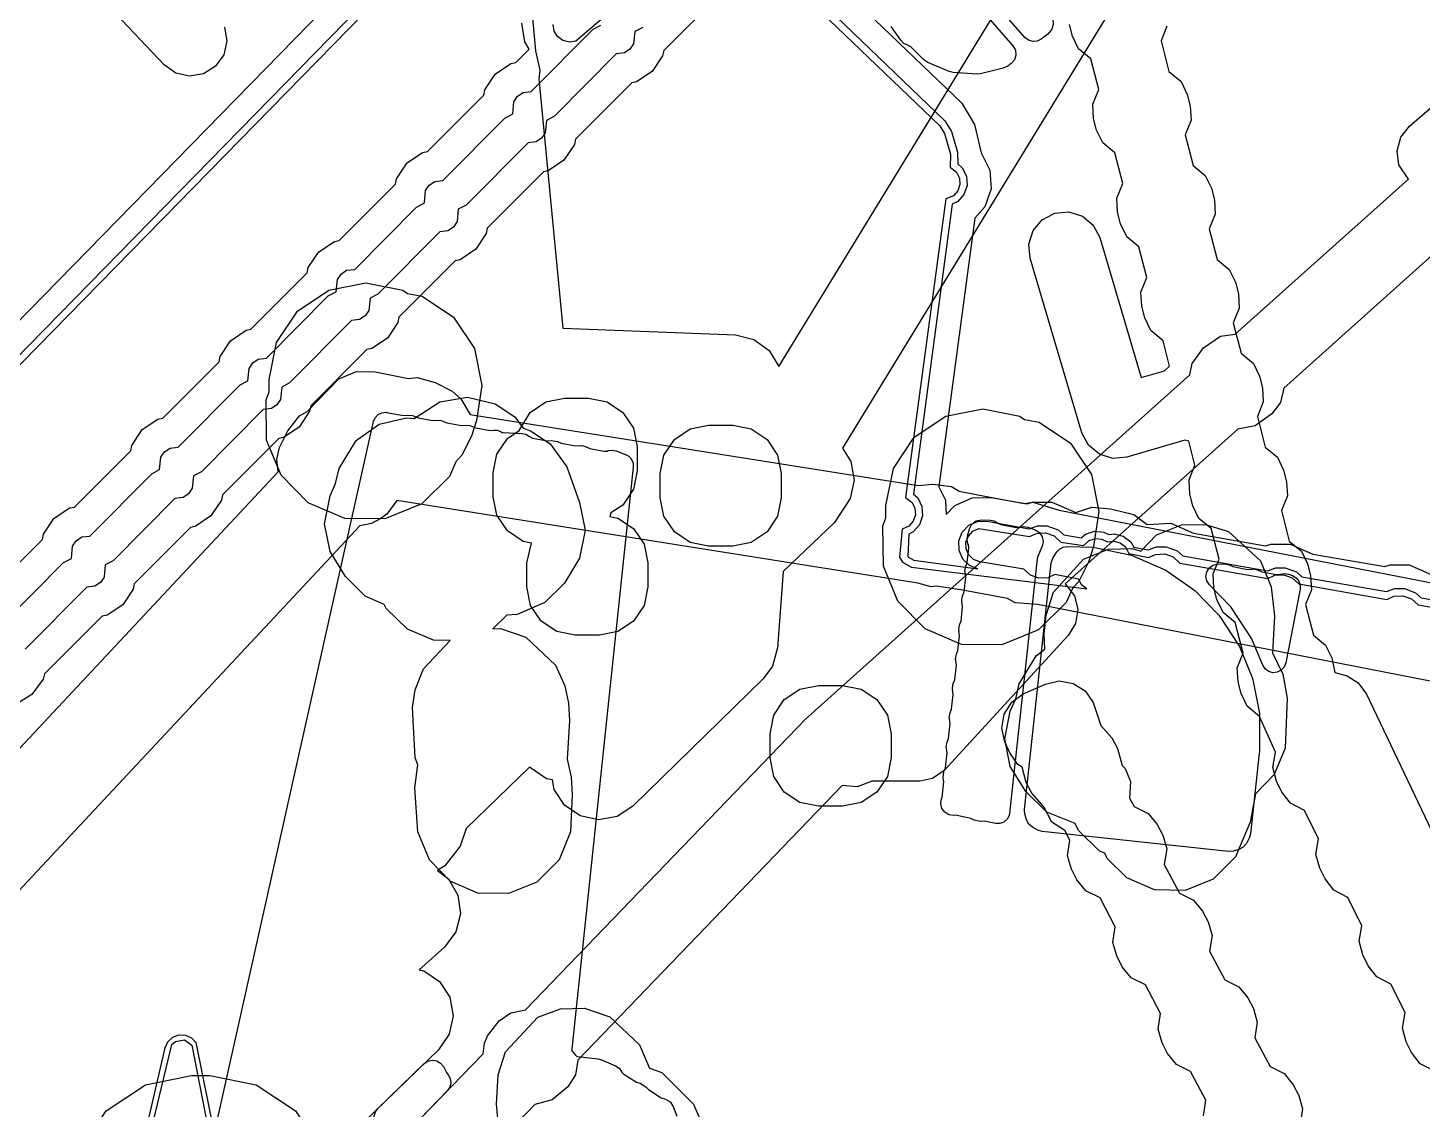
# Model space of a CAD drawing. Header units: metres. Extents: x -2677 to -840, y 169 to 1487.
# Drawn here: x -1781.2 to -1723.5, y 1130.6 to 1175.4 of the extents above; entities that cross this region are included whole.
import ezdxf

# ---------------------------------------------------------------- set-up
doc = ezdxf.new("R2010")
doc.units = ezdxf.units.M
for name, color, linetype in [('AI_GREENING_ALLOWED_ZONE', 4, 'Continuous'), ('AI_GREENING_EXCLUSIONS', 1, 'Continuous'), ('AI_GREENING_LAWN', 82, 'Continuous')]:
    doc.layers.add(name, color=color, linetype=linetype)

msp = doc.modelspace()

# ---------------------------------------------------------------- linework, layer by layer
at = {"layer": 'AI_GREENING_ALLOWED_ZONE'}
msp.add_lwpolyline([(-1766.428, 1129.814), (-1766.595, 1129.88), (-1766.729, 1130.002), (-1766.81, 1130.163), (-1766.829, 1130.342), (-1766.783, 1130.517), (-1766.678, 1130.663), (-1764.763, 1132.519), (-1764.609, 1132.621), (-1764.428, 1132.66), (-1764.245, 1132.631), (-1764.086, 1132.537), (-1763.971, 1132.391), (-1763.841, 1132.141), (-1763.774, 1132.057), (-1763.689, 1131.899), (-1763.665, 1131.721), (-1763.705, 1131.546), (-1763.805, 1131.397), (-1765.324, 1129.828), (-1765.457, 1129.73), (-1765.615, 1129.68), (-1765.781, 1129.685), (-1766.428, 1129.814)], close=True, dxfattribs=at)
at = {"layer": 'AI_GREENING_EXCLUSIONS'}
for points in [[(-1761.349, 1187.428), (-1760.162, 1174.416), (-1759.99, 1173.614), (-1760.027, 1173.253), (-1759.031, 1162.943), (-1751.891, 1162.661), (-1751.133, 1162.479), (-1750.501, 1162.02), (-1750.097, 1161.36), (-1735.662, 1184.974)], [(-1732.251, 1182.885), (-1747.473, 1157.984), (-1747.116, 1157.426), (-1746.978, 1156.658), (-1747.145, 1155.896), (-1747.804, 1154.906), (-1749.918, 1152.872), (-1750.15, 1149.714), (-1750.358, 1148.962), (-1750.748, 1148.429), (-1756.138, 1143.17), (-1756.792, 1142.744), (-1757.559, 1142.601), (-1758.322, 1142.763), (-1758.966, 1143.204), (-1759.391, 1143.858), (-1759.466, 1144.259), (-1759.709, 1144.299), (-1760.418, 1144.777), (-1763.032, 1142.249), (-1763.272, 1141.512), (-1763.912, 1140.703), (-1764.221, 1140.503), (-1763.766, 1140.161), (-1763.369, 1139.49), (-1763.259, 1138.717), (-1763.453, 1137.961), (-1763.921, 1137.337), (-1764.968, 1136.4), (-1764.775, 1136.359), (-1764.133, 1135.915), (-1763.71, 1135.259), (-1763.569, 1134.492), (-1763.734, 1133.729), (-1764.177, 1133.087), (-1769.856, 1127.584)], [(-1787.223, 1157.429), (-1765.853, 1179.279)], [(-1786.705, 1156.53), (-1764.935, 1178.788)], [(-1786.57, 1156.239), (-1764.659, 1178.64)], [(-1773.025, 1175.4), (-1772.927, 1174.823), (-1773.057, 1174.252), (-1773.396, 1173.775), (-1773.892, 1173.464), (-1774.469, 1173.366), (-1775.039, 1173.496), (-1775.517, 1173.834), (-1780.469, 1179.072)], [(-1748.421, 1177.899), (-1742.536, 1172.245), (-1742.001, 1171.362), (-1741.729, 1170.196), (-1741.374, 1169.485), (-1741.325, 1168.706), (-1741.578, 1167.967), (-1741.992, 1167.498), (-1743.487, 1156.384), (-1743.212, 1155.822), (-1743.175, 1155.231), (-1742.819, 1155.604), (-1742.105, 1155.918), (-1741.325, 1155.936), (-1739.824, 1155.672), (-1739.603, 1155.744), (-1738.812, 1155.744), (-1737.821, 1155.32), (-1737.155, 1155.532), (-1736.378, 1155.466), (-1735.417, 1155.233), (-1734.87, 1154.818), (-1733.885, 1154.878), (-1732.947, 1154.464), (-1729.97, 1153.941), (-1729.749, 1154.012), (-1728.957, 1154.012), (-1728.02, 1153.598), (-1725.043, 1153.075), (-1724.822, 1153.146), (-1724.03, 1153.146), (-1723.092, 1152.732)], [(-1749.322, 1176.962), (-1743.436, 1171.308), (-1743.249, 1170.999), (-1742.999, 1170.14), (-1743.014, 1169.598), (-1742.751, 1169.397), (-1742.631, 1169.152), (-1742.614, 1168.879), (-1742.702, 1168.621), (-1742.883, 1168.416), (-1743.197, 1168.291), (-1744.859, 1155.937), (-1744.589, 1155.734), (-1744.469, 1155.489), (-1744.452, 1155.216), (-1744.54, 1154.958), (-1744.721, 1154.753), (-1745.004, 1154.63), (-1745.111, 1153.467), (-1744.99, 1153.265), (-1744.615, 1153.058), (-1737.362, 1152.153), (-1737.563, 1152.306), (-1737.703, 1152.558), (-1738.68, 1152.749), (-1738.972, 1152.617), (-1739.346, 1152.597), (-1739.696, 1152.722), (-1739.972, 1152.976), (-1741.792, 1153.277), (-1742.047, 1153.375), (-1742.244, 1153.564), (-1742.354, 1153.814), (-1742.36, 1154.087), (-1742.262, 1154.342), (-1742.073, 1154.539), (-1741.823, 1154.649), (-1739.735, 1154.317), (-1739.443, 1154.45), (-1739.069, 1154.469), (-1738.719, 1154.344), (-1738.443, 1154.091), (-1737.499, 1153.944), (-1737.27, 1154.157), (-1737.01, 1154.24), (-1736.738, 1154.217), (-1736.507, 1154.097), (-1736.25, 1154.133), (-1735.985, 1154.063), (-1735.768, 1153.898), (-1735.623, 1153.614), (-1734.808, 1153.452), (-1734.516, 1153.584), (-1734.142, 1153.603), (-1733.792, 1153.478), (-1733.516, 1153.225), (-1729.881, 1152.586), (-1729.589, 1152.718), (-1729.215, 1152.738), (-1728.865, 1152.612), (-1728.589, 1152.359), (-1724.954, 1151.72), (-1724.662, 1151.852), (-1724.287, 1151.872), (-1723.937, 1151.746), (-1723.662, 1151.493), (-1720.027, 1150.854)], [(-1749.114, 1177.178), (-1743.228, 1171.524), (-1742.961, 1171.082), (-1742.711, 1170.223), (-1742.691, 1169.736), (-1742.512, 1169.579), (-1742.341, 1169.228), (-1742.316, 1168.839), (-1742.443, 1168.47), (-1742.701, 1168.177), (-1742.925, 1168.068), (-1744.537, 1156.081), (-1744.35, 1155.916), (-1744.179, 1155.565), (-1744.154, 1155.176), (-1744.281, 1154.807), (-1744.539, 1154.514), (-1744.721, 1154.425), (-1744.765, 1153.483), (-1744.52, 1153.349), (-1741.866, 1152.99), (-1742.208, 1153.122), (-1742.49, 1153.392), (-1742.647, 1153.749), (-1742.656, 1154.139), (-1742.515, 1154.503), (-1742.245, 1154.785), (-1741.888, 1154.942), (-1741.498, 1154.951), (-1739.752, 1154.64), (-1739.405, 1154.763), (-1739.01, 1154.763), (-1738.551, 1154.593), (-1738.32, 1154.388), (-1737.598, 1154.266), (-1737.415, 1154.42), (-1737.044, 1154.538), (-1736.655, 1154.505), (-1736.454, 1154.402), (-1736.232, 1154.432), (-1735.854, 1154.333), (-1735.543, 1154.097), (-1735.418, 1153.882), (-1734.825, 1153.774), (-1734.478, 1153.898), (-1734.082, 1153.898), (-1733.624, 1153.727), (-1733.393, 1153.522), (-1729.897, 1152.908), (-1729.551, 1153.032), (-1729.155, 1153.032), (-1728.697, 1152.861), (-1728.466, 1152.656), (-1724.97, 1152.042), (-1724.624, 1152.166), (-1724.228, 1152.166), (-1723.77, 1151.995), (-1723.539, 1151.79), (-1720.043, 1151.176)], [(-1752.532, 1176.765), (-1754.861, 1174.435), (-1754.905, 1174.214), (-1755.336, 1173.563), (-1755.983, 1173.127), (-1756.182, 1173.087), (-1758.511, 1170.757), (-1758.554, 1170.536), (-1758.986, 1169.886), (-1759.633, 1169.45), (-1759.832, 1169.41), (-1762.161, 1167.08), (-1762.204, 1166.859), (-1762.635, 1166.208), (-1763.283, 1165.772), (-1763.482, 1165.732), (-1765.811, 1163.403), (-1765.854, 1163.181), (-1766.285, 1162.531), (-1766.933, 1162.095), (-1767.132, 1162.055), (-1769.461, 1159.725), (-1769.504, 1159.504), (-1769.935, 1158.853), (-1770.583, 1158.417), (-1770.781, 1158.377), (-1773.111, 1156.048), (-1773.154, 1155.826), (-1773.585, 1155.176), (-1774.232, 1154.74), (-1774.431, 1154.7), (-1776.761, 1152.37), (-1776.804, 1152.149), (-1777.235, 1151.498), (-1777.882, 1151.063), (-1778.081, 1151.022), (-1780.475, 1148.638), (-1780.528, 1148.419), (-1780.986, 1147.787), (-1781.651, 1147.379)], [(-1781.647, 1113.071), (-1778.67, 1116.081), (-1778.6, 1116.553), (-1778.178, 1117.234), (-1777.498, 1117.759), (-1776.899, 1117.871), (-1762.328, 1132.922), (-1762.277, 1133.355), (-1762.153, 1133.66), (-1761.66, 1134.281), (-1761.179, 1134.615), (-1760.582, 1134.736), (-1748.999, 1146.763), (-1733.102, 1161.011), (-1733.004, 1161.478), (-1732.542, 1162.132), (-1731.832, 1162.615), (-1731.227, 1162.691), (-1724.065, 1169.109), (-1724.454, 1169.695), (-1724.528, 1170.276), (-1724.373, 1170.84), (-1724.014, 1171.302), (-1718.309, 1176.242)], [(-1757.458, 1175.701), (-1758.491, 1174.82), (-1758.761, 1174.777), (-1759.026, 1174.841), (-1759.247, 1175.002), (-1759.39, 1175.235), (-1759.432, 1175.505)], [(-1782.839, 1151.907), (-1780.551, 1154.194), (-1780.508, 1154.415), (-1780.077, 1155.066), (-1779.43, 1155.502), (-1779.231, 1155.542), (-1776.901, 1157.872), (-1776.858, 1158.093), (-1776.427, 1158.743), (-1775.78, 1159.179), (-1775.581, 1159.22), (-1773.251, 1161.549), (-1773.208, 1161.77), (-1772.777, 1162.421), (-1772.13, 1162.857), (-1771.931, 1162.897), (-1769.601, 1165.227), (-1769.558, 1165.448), (-1769.127, 1166.098), (-1768.48, 1166.534), (-1768.281, 1166.575), (-1765.952, 1168.904), (-1765.908, 1169.125), (-1765.477, 1169.776), (-1764.83, 1170.212), (-1764.631, 1170.252), (-1762.302, 1172.582), (-1762.259, 1172.803), (-1761.827, 1173.453), (-1761.18, 1173.889), (-1760.981, 1173.93), (-1760.427, 1174.488), (-1760.61, 1174.786), (-1760.731, 1175.557)], [(-1782.219, 1150.687), (-1779.681, 1153.243), (-1779.357, 1153.415), (-1779.305, 1153.922), (-1779.154, 1154.15), (-1778.928, 1154.303), (-1778.589, 1154.343), (-1776.031, 1156.92), (-1775.707, 1157.093), (-1775.655, 1157.6), (-1775.504, 1157.827), (-1775.278, 1157.98), (-1774.939, 1158.021), (-1772.381, 1160.598), (-1772.057, 1160.77), (-1772.005, 1161.277), (-1771.855, 1161.505), (-1771.628, 1161.658), (-1771.29, 1161.698), (-1768.731, 1164.275), (-1768.407, 1164.448), (-1768.355, 1164.955), (-1768.205, 1165.182), (-1767.978, 1165.335), (-1767.64, 1165.376), (-1765.082, 1167.953), (-1764.757, 1168.125), (-1764.706, 1168.632), (-1764.555, 1168.86), (-1764.328, 1169.013), (-1763.99, 1169.053), (-1761.432, 1171.63), (-1761.107, 1171.803), (-1761.056, 1172.31), (-1760.905, 1172.537), (-1760.678, 1172.69), (-1760.34, 1172.73), (-1757.782, 1175.308), (-1757.457, 1175.48)], [(-1755.731, 1175.386), (-1756.056, 1175.214), (-1756.107, 1174.707), (-1756.258, 1174.479), (-1756.485, 1174.327), (-1756.823, 1174.286), (-1759.381, 1171.709), (-1759.706, 1171.536), (-1759.757, 1171.029), (-1759.908, 1170.802), (-1760.135, 1170.649), (-1760.473, 1170.609), (-1763.031, 1168.031), (-1763.356, 1167.859), (-1763.407, 1167.352), (-1763.558, 1167.124), (-1763.785, 1166.972), (-1764.123, 1166.931), (-1766.681, 1164.354), (-1767.006, 1164.181), (-1767.057, 1163.674), (-1767.208, 1163.447), (-1767.435, 1163.294), (-1767.773, 1163.254), (-1770.331, 1160.676), (-1770.656, 1160.504), (-1770.707, 1159.997), (-1770.858, 1159.769), (-1771.085, 1159.617), (-1771.423, 1159.576), (-1773.981, 1156.999), (-1774.306, 1156.826), (-1774.357, 1156.319), (-1774.508, 1156.092), (-1774.734, 1155.939), (-1775.073, 1155.899), (-1777.631, 1153.321), (-1777.956, 1153.149), (-1778.007, 1152.642), (-1778.158, 1152.414), (-1778.384, 1152.262), (-1778.723, 1152.221), (-1781.263, 1149.663)], [(-1723, 1132.21), (-1723.581, 1132.51), (-1723.938, 1132.973), (-1724.161, 1133.421), (-1724.314, 1133.986), (-1724.203, 1134.63), (-1724.786, 1135.802), (-1725.366, 1136.102), (-1725.724, 1136.565), (-1725.947, 1137.013), (-1726.1, 1137.578), (-1725.989, 1138.221), (-1726.572, 1139.393), (-1727.152, 1139.694), (-1727.51, 1140.157), (-1727.732, 1140.605), (-1727.886, 1141.169), (-1727.775, 1141.813), (-1728.357, 1142.985), (-1728.938, 1143.285), (-1729.295, 1143.749), (-1729.518, 1144.196), (-1729.671, 1144.761), (-1729.561, 1145.405), (-1730.228, 1146.882), (-1730.733, 1147.297), (-1730.986, 1147.824), (-1731.11, 1148.309), (-1731.142, 1148.893), (-1730.899, 1149.5), (-1731.224, 1150.767), (-1731.728, 1151.182), (-1731.981, 1151.71), (-1732.105, 1152.194), (-1732.137, 1152.779), (-1731.894, 1153.385), (-1732.219, 1154.653), (-1732.724, 1155.068), (-1732.977, 1155.596), (-1733.101, 1156.08), (-1733.133, 1156.664), (-1732.89, 1157.271), (-1733.145, 1158.265), (-1733.31, 1158.303), (-1735.702, 1157.603), (-1736.281, 1157.55), (-1736.843, 1157.726), (-1737.289, 1158.098), (-1737.562, 1158.616), (-1739.701, 1165.838), (-1739.755, 1166.421), (-1739.581, 1166.98), (-1739.207, 1167.43), (-1738.689, 1167.702), (-1738.106, 1167.756), (-1737.547, 1167.582), (-1737.097, 1167.208), (-1736.824, 1166.69), (-1735.11, 1160.902), (-1734.153, 1161.182), (-1733.94, 1161.369), (-1734.21, 1162.424), (-1734.715, 1162.839), (-1734.968, 1163.367), (-1735.092, 1163.851), (-1735.124, 1164.436), (-1734.881, 1165.042), (-1735.206, 1166.31), (-1735.71, 1166.725), (-1735.963, 1167.253), (-1736.087, 1167.737), (-1736.119, 1168.322), (-1735.876, 1168.928), (-1736.201, 1170.196), (-1736.706, 1170.611), (-1736.959, 1171.139), (-1737.083, 1171.623), (-1737.115, 1172.207), (-1736.872, 1172.814), (-1737.197, 1174.082), (-1737.701, 1174.497), (-1737.954, 1175.024), (-1738.078, 1175.509)], [(-1734.047, 1175.433), (-1734.29, 1174.826), (-1733.966, 1173.558), (-1733.461, 1173.143), (-1733.208, 1172.616), (-1733.084, 1172.131), (-1733.052, 1171.547), (-1733.295, 1170.94), (-1732.97, 1169.673), (-1732.466, 1169.258), (-1732.212, 1168.73), (-1732.088, 1168.246), (-1732.057, 1167.661), (-1732.299, 1167.055), (-1731.975, 1165.787), (-1731.47, 1165.372), (-1731.217, 1164.844), (-1731.093, 1164.36), (-1731.061, 1163.775), (-1731.304, 1163.169), (-1730.979, 1161.901), (-1730.475, 1161.486), (-1730.222, 1160.958), (-1730.097, 1160.474), (-1730.066, 1159.89), (-1730.309, 1159.283), (-1729.984, 1158.015), (-1729.479, 1157.6), (-1729.226, 1157.073), (-1729.102, 1156.588), (-1729.07, 1156.004), (-1729.313, 1155.398), (-1728.988, 1154.13), (-1728.484, 1153.715), (-1728.231, 1153.187), (-1728.107, 1152.703), (-1728.075, 1152.118), (-1728.318, 1151.512), (-1727.993, 1150.244), (-1727.488, 1149.829), (-1727.235, 1149.301), (-1727.104, 1148.691), (-1726.595, 1148.552), (-1726.142, 1148.27), (-1725.792, 1147.801), (-1722.397, 1140.651)], [(-1714.423, 1173.721), (-1729.218, 1160.463), (-1729.359, 1159.862), (-1729.71, 1159.394), (-1730.396, 1158.898), (-1731.118, 1158.761), (-1738.256, 1152.364), (-1737.874, 1151.869), (-1737.736, 1151.3), (-1737.826, 1150.722), (-1738.13, 1150.222), (-1743.264, 1144.642), (-1743.75, 1144.317), (-1744.262, 1144.204), (-1746.235, 1144.203), (-1746.856, 1143.964), (-1747.478, 1144.018), (-1758.414, 1132.661), (-1758.51, 1132.052), (-1758.826, 1131.559), (-1759.474, 1131.014), (-1760.184, 1130.824), (-1767.968, 1122.74)], [(-1785.269, 1141.539), (-1770.808, 1157.005), (-1770.854, 1157.528), (-1770.747, 1158.002), (-1770.407, 1158.701), (-1769.922, 1159.312), (-1769.603, 1159.489), (-1768.298, 1160.84), (-1767.564, 1161.143), (-1766.797, 1161.141), (-1765.418, 1160.86), (-1765.058, 1160.905), (-1764.306, 1160.7), (-1763.615, 1160.336), (-1763.249, 1160.018), (-1762.862, 1159.376), (-1744.337, 1156.439), (-1743.726, 1156.494), (-1742.953, 1156.389), (-1742.638, 1156.205), (-1741.864, 1156.047), (-1739.952, 1155.695), (-1739.594, 1155.75), (-1738.501, 1155.41), (-1717.104, 1151.231)], [(-1785.269, 1141.539), (-1770.808, 1157.005), (-1770.854, 1157.528), (-1770.747, 1158.002), (-1770.407, 1158.701), (-1769.922, 1159.312), (-1769.603, 1159.489), (-1768.298, 1160.84), (-1767.564, 1161.143), (-1766.797, 1161.141), (-1765.418, 1160.86), (-1765.058, 1160.905), (-1764.306, 1160.7), (-1763.615, 1160.336), (-1763.249, 1160.018), (-1762.862, 1159.376), (-1744.337, 1156.439), (-1743.726, 1156.494), (-1742.953, 1156.389), (-1742.638, 1156.205), (-1741.864, 1156.047), (-1739.952, 1155.695), (-1739.594, 1155.75), (-1738.501, 1155.41), (-1717.104, 1151.231)], [(-1714.899, 1146.725), (-1739.395, 1151.509), (-1740.323, 1151.58), (-1740.637, 1151.752), (-1742.577, 1152.11), (-1743.575, 1152.268), (-1743.797, 1152.24), (-1744.35, 1152.391), (-1765.9, 1155.808), (-1766.317, 1155.25), (-1766.553, 1155.065), (-1766.95, 1154.859), (-1767.426, 1154.765), (-1784.507, 1136.498)], [(-1714.899, 1146.725), (-1739.395, 1151.509), (-1740.323, 1151.58), (-1740.637, 1151.752), (-1742.577, 1152.11), (-1743.575, 1152.268), (-1743.797, 1152.24), (-1744.35, 1152.391), (-1765.9, 1155.808), (-1766.317, 1155.25), (-1766.553, 1155.065), (-1766.95, 1154.859), (-1767.426, 1154.765), (-1784.507, 1136.498)], [(-1732.543, 1130.354), (-1732.445, 1131), (-1733.068, 1132.192), (-1733.654, 1132.481), (-1734.021, 1132.937), (-1734.021, 1132.937), (-1734.252, 1133.38), (-1734.417, 1133.942), (-1734.319, 1134.588), (-1734.942, 1135.78), (-1735.528, 1136.069), (-1735.895, 1136.525), (-1736.126, 1136.968), (-1736.291, 1137.53), (-1736.193, 1138.176), (-1736.816, 1139.368), (-1737.402, 1139.657), (-1737.769, 1140.113), (-1738, 1140.556), (-1738.165, 1141.118), (-1738.067, 1141.763), (-1738.272, 1142.156), (-1738.806, 1142.502), (-1739.147, 1143.134), (-1739.643, 1143.701), (-1739.874, 1144.144), (-1740.031, 1144.781), (-1740.21, 1144.894), (-1740.547, 1145.372), (-1740.75, 1145.828), (-1740.879, 1146.399), (-1740.78, 1146.976), (-1740.468, 1147.47), (-1739.99, 1147.808), (-1739.075, 1148.216), (-1738.504, 1148.345), (-1737.929, 1148.245), (-1737.434, 1147.933), (-1737.096, 1147.455), (-1736.78, 1146.497), (-1736.329, 1145.996), (-1736.097, 1145.552), (-1735.901, 1144.844), (-1735.782, 1144.726), (-1735.554, 1144.187), (-1735.591, 1143.503), (-1735.408, 1143.152), (-1734.822, 1142.864), (-1734.455, 1142.408), (-1734.223, 1141.965), (-1734.059, 1141.403), (-1734.157, 1140.757), (-1733.534, 1139.565), (-1732.948, 1139.276), (-1732.581, 1138.82), (-1732.349, 1138.377), (-1732.185, 1137.815), (-1732.283, 1137.169), (-1731.66, 1135.977), (-1731.074, 1135.688), (-1730.707, 1135.232), (-1730.475, 1134.789), (-1730.311, 1134.227), (-1730.409, 1133.581), (-1729.786, 1132.389), (-1729.2, 1132.1), (-1728.833, 1131.644), (-1728.601, 1131.201), (-1728.437, 1130.639), (-1728.534, 1129.994)], [(-1761.644, 1129.38), (-1761.777, 1130.833), (-1761.709, 1132.055), (-1761.398, 1133.002), (-1760.061, 1134.432), (-1759.13, 1134.782), (-1758.136, 1134.809), (-1757.086, 1134.457), (-1755.862, 1133.298), (-1755.445, 1132.329), (-1754.937, 1132.149), (-1753.627, 1130.844), (-1753.327, 1130.134)], [(-1776.667, 1128.056), (-1775.474, 1133.169), (-1775.362, 1133.417), (-1775.165, 1133.603), (-1774.911, 1133.7), (-1774.64, 1133.694), (-1774.392, 1133.585), (-1774.204, 1133.39), (-1773.431, 1129.5)], [(-1776.47, 1128.021), (-1775.199, 1133.3), (-1775.058, 1133.433), (-1774.684, 1133.498), (-1774.372, 1133.281), (-1773.627, 1129.464)]]:
    msp.add_lwpolyline(points, dxfattribs=at)
for points in [[(-1765.451, 1164.382), (-1764.848, 1164.263), (-1763.551, 1163.395), (-1762.683, 1162.098), (-1762.379, 1160.567), (-1762.6, 1159.126), (-1762.812, 1158.471), (-1763.205, 1157.681), (-1763.454, 1157.414), (-1763.726, 1156.801), (-1764.87, 1155.678), (-1766.392, 1155.058), (-1768.053, 1155.074), (-1769.562, 1155.721), (-1770.685, 1156.865), (-1771.289, 1158.31), (-1771.305, 1159.971), (-1771.181, 1160.307), (-1771.181, 1160.82), (-1770.877, 1162.351), (-1770.009, 1163.648), (-1768.712, 1164.516), (-1767.181, 1164.82), (-1765.65, 1164.516), (-1765.451, 1164.382)], [(-1762.97, 1160.082), (-1761.83, 1159.815), (-1761.022, 1159.276), (-1760.671, 1158.798), (-1760.364, 1158.7), (-1759.556, 1158.161), (-1758.874, 1157.21), (-1758.338, 1155.728), (-1758.111, 1154.58), (-1758.341, 1153.432), (-1758.97, 1152.396), (-1759.78, 1151.586), (-1760.927, 1151.09), (-1761.343, 1151.074), (-1761.931, 1150.501), (-1761.614, 1150.51), (-1760.564, 1150.158), (-1759.34, 1148.999), (-1758.954, 1148.143), (-1758.799, 1147.424), (-1758.76, 1146.707), (-1758.847, 1145.113), (-1758.683, 1144.372), (-1758.644, 1143.655), (-1758.721, 1142.11), (-1759.191, 1140.945), (-1760.113, 1140.023), (-1761.278, 1139.553), (-1762.547, 1139.57), (-1763.698, 1140.068), (-1764.553, 1140.945), (-1765.023, 1142.11), (-1765.151, 1143.929), (-1765.034, 1144.87), (-1765.139, 1145.162), (-1765.254, 1147.252), (-1765.137, 1147.979), (-1764.798, 1148.854), (-1763.69, 1150.02), (-1764.376, 1150.036), (-1765.459, 1150.489), (-1766.333, 1151.342), (-1766.42, 1151.512), (-1767.207, 1151.857), (-1768.017, 1152.667), (-1768.658, 1153.703), (-1768.888, 1154.851), (-1768.661, 1155.999), (-1768.43, 1156.511), (-1768.284, 1157.131), (-1767.586, 1158.289), (-1766.635, 1158.971), (-1765.495, 1159.238), (-1765.174, 1159.21), (-1764.125, 1159.893), (-1762.97, 1160.082)], [(-1759.73, 1159.888), (-1758.965, 1160.04), (-1757.965, 1160.04), (-1757.2, 1159.888), (-1756.551, 1159.454), (-1756.117, 1158.805), (-1755.965, 1158.04), (-1755.965, 1157.04), (-1756.117, 1156.275), (-1756.551, 1155.626), (-1757.043, 1155.297), (-1757.094, 1155.153), (-1756.754, 1155.085), (-1756.105, 1154.651), (-1755.671, 1154.002), (-1755.519, 1153.237), (-1755.519, 1152.237), (-1755.671, 1151.472), (-1756.105, 1150.823), (-1756.754, 1150.389), (-1757.519, 1150.237), (-1758.519, 1150.237), (-1759.284, 1150.389), (-1759.933, 1150.823), (-1760.367, 1151.472), (-1760.519, 1152.237), (-1760.519, 1153.237), (-1760.335, 1154.05), (-1760.675, 1154.118), (-1761.324, 1154.552), (-1761.758, 1155.201), (-1761.91, 1155.966), (-1761.91, 1156.966), (-1761.758, 1157.731), (-1761.324, 1158.38), (-1760.832, 1158.709), (-1760.379, 1159.454), (-1759.73, 1159.888)], [(-1739.335, 1159.05), (-1738.038, 1158.182), (-1737.17, 1156.885), (-1736.866, 1155.354), (-1737.087, 1153.913), (-1737.299, 1153.258), (-1737.692, 1152.468), (-1737.941, 1152.201), (-1738.213, 1151.588), (-1739.357, 1150.465), (-1740.879, 1149.845), (-1742.54, 1149.861), (-1744.049, 1150.508), (-1745.172, 1151.652), (-1745.776, 1153.097), (-1745.792, 1154.758), (-1745.668, 1155.094), (-1745.668, 1155.607), (-1745.364, 1157.138), (-1744.496, 1158.435), (-1743.199, 1159.303), (-1741.668, 1159.607), (-1740.137, 1159.303), (-1739.938, 1159.169), (-1739.335, 1159.05)], [(-1750.588, 1154.512), (-1751.237, 1154.078), (-1752.002, 1153.926), (-1753.002, 1153.926), (-1753.767, 1154.078), (-1754.416, 1154.512), (-1754.85, 1155.161), (-1755.002, 1155.926), (-1755.002, 1156.926), (-1754.85, 1157.691), (-1754.416, 1158.34), (-1753.767, 1158.774), (-1753.002, 1158.926), (-1752.002, 1158.926), (-1751.237, 1158.774), (-1750.588, 1158.34), (-1750.154, 1157.691), (-1750.002, 1156.926), (-1750.002, 1155.926), (-1750.154, 1155.161), (-1750.588, 1154.512)], [(-1740.155, 1148.231), (-1739.457, 1149.389), (-1739.098, 1149.665), (-1739.128, 1150.291), (-1739.048, 1151.066), (-1738.737, 1152.013), (-1737.499, 1153.386), (-1736.469, 1153.793), (-1735.475, 1153.82), (-1735.127, 1153.71), (-1734.479, 1154.392), (-1733.449, 1154.799), (-1732.455, 1154.826), (-1731.506, 1154.526), (-1730.181, 1153.315), (-1729.734, 1152.24), (-1729.601, 1151.023), (-1729.678, 1149.512), (-1729.258, 1148.623), (-1729.076, 1147.634), (-1729.158, 1145.561), (-1729.611, 1144.477), (-1730.387, 1143.679), (-1730.61, 1142.506), (-1731.216, 1141.069), (-1732.133, 1140.152), (-1733.294, 1139.683), (-1734.56, 1139.699), (-1735.707, 1140.195), (-1736.517, 1141.005), (-1736.623, 1141.22), (-1736.836, 1141.309), (-1737.71, 1142.162), (-1737.847, 1142.445), (-1739.014, 1142.914), (-1739.888, 1143.767), (-1740.529, 1144.803), (-1740.759, 1145.951), (-1740.532, 1147.099), (-1740.301, 1147.611), (-1740.155, 1148.231)], [(-1746.046, 1143.749), (-1746.695, 1143.315), (-1747.46, 1143.163), (-1748.46, 1143.163), (-1749.225, 1143.315), (-1749.874, 1143.749), (-1750.308, 1144.398), (-1750.46, 1145.163), (-1750.46, 1146.163), (-1750.308, 1146.928), (-1749.874, 1147.577), (-1749.225, 1148.011), (-1748.46, 1148.163), (-1747.46, 1148.163), (-1746.695, 1148.011), (-1746.046, 1147.577), (-1745.612, 1146.928), (-1745.46, 1146.163), (-1745.46, 1145.163), (-1745.612, 1144.398), (-1746.046, 1143.749)], [(-1771.713, 1131.641), (-1770.09, 1130.558), (-1769.007, 1128.935), (-1768.621, 1127.01), (-1768.621, 1125.032), (-1769.415, 1123.035), (-1770.87, 1121.529), (-1772.832, 1120.668), (-1775.001, 1120.63), (-1776.998, 1121.424), (-1778.609, 1123.035), (-1779.403, 1125.032), (-1779.403, 1127.01), (-1779.004, 1128.935), (-1777.921, 1130.558), (-1776.298, 1131.641), (-1774.385, 1132.022), (-1773.626, 1132.022), (-1771.713, 1131.641)]]:
    msp.add_lwpolyline(points, close=True, dxfattribs=at)
at = {"layer": 'AI_GREENING_LAWN'}
for points in [[(-1744.7, 1182.548), (-1738.87, 1175.887), (-1738.77, 1175.71), (-1738.749, 1175.507), (-1738.811, 1175.313), (-1738.845, 1175.252), (-1738.979, 1175.099), (-1739.245, 1174.897), (-1739.412, 1174.814), (-1739.598, 1174.798), (-1739.777, 1174.851), (-1739.924, 1174.967), (-1745.754, 1181.665), (-1745.854, 1181.842), (-1745.874, 1182.045), (-1745.812, 1182.239), (-1745.677, 1182.393), (-1745.377, 1182.618), (-1745.21, 1182.701), (-1745.025, 1182.716), (-1744.846, 1182.663), (-1744.7, 1182.548)], [(-1742.953, 1147.177), (-1742.886, 1147.793), (-1742.912, 1147.973), (-1742.905, 1147.974), (-1742.92, 1148.05), (-1742.885, 1148.236), (-1742.824, 1148.39), (-1742.757, 1149.005), (-1742.783, 1149.186), (-1742.776, 1149.187), (-1742.791, 1149.262), (-1742.756, 1149.449), (-1742.695, 1149.603), (-1742.629, 1150.218), (-1742.654, 1150.399), (-1742.647, 1150.4), (-1742.662, 1150.475), (-1742.627, 1150.662), (-1742.566, 1150.815), (-1742.5, 1151.43), (-1742.525, 1151.611), (-1742.519, 1151.612), (-1742.534, 1151.688), (-1742.498, 1151.874), (-1742.437, 1152.028), (-1742.371, 1152.643), (-1742.396, 1152.824), (-1742.39, 1152.825), (-1742.405, 1152.9), (-1742.369, 1153.087), (-1742.308, 1153.241), (-1742.242, 1153.856), (-1742.259, 1153.975), (-1742.279, 1154.025), (-1742.315, 1154.182), (-1742.299, 1154.342), (-1742.22, 1154.643), (-1742.116, 1154.84), (-1741.937, 1154.972), (-1741.719, 1155.014), (-1741.36, 1155.001), (-1741.193, 1154.966), (-1741.048, 1154.877), (-1741.039, 1154.87), (-1740.921, 1154.813), (-1740.289, 1154.699), (-1740.159, 1154.711), (-1740.158, 1154.711), (-1739.982, 1154.743), (-1739.805, 1154.711), (-1739.493, 1154.594), (-1739.319, 1154.482), (-1739.204, 1154.309), (-1739.203, 1154.306), (-1739.169, 1154.117), (-1739.208, 1153.929), (-1739.403, 1153.465), (-1739.422, 1153.395), (-1740.544, 1143.006), (-1740.542, 1142.96), (-1740.568, 1142.782), (-1740.655, 1142.625), (-1740.793, 1142.509), (-1740.962, 1142.449), (-1741.142, 1142.452), (-1741.597, 1142.545), (-1741.757, 1142.534), (-1742.019, 1142.588), (-1742.162, 1142.661), (-1742.791, 1142.79), (-1742.869, 1142.785), (-1743.067, 1142.811), (-1743.239, 1142.913), (-1743.358, 1143.075), (-1743.403, 1143.27), (-1743.368, 1143.467), (-1743.34, 1143.54), (-1743.272, 1144.178), (-1743.298, 1144.337), (-1743.27, 1144.603), (-1743.211, 1144.752), (-1743.144, 1145.367), (-1743.169, 1145.548), (-1743.163, 1145.549), (-1743.178, 1145.624), (-1743.143, 1145.811), (-1743.082, 1145.965), (-1743.015, 1146.58), (-1743.041, 1146.761), (-1743.034, 1146.762), (-1743.049, 1146.837), (-1743.014, 1147.024), (-1742.953, 1147.177)], [(-1738.754, 1153.454), (-1738.6, 1153.684), (-1738.486, 1153.804), (-1738.339, 1153.881), (-1738.174, 1153.905), (-1737.118, 1153.883), (-1737.025, 1153.872), (-1735.579, 1153.567), (-1735.483, 1153.536), (-1734.187, 1152.975), (-1734.101, 1152.927), (-1732.957, 1152.137), (-1732.884, 1152.075), (-1731.919, 1151.087), (-1731.859, 1151.012), (-1731.1, 1149.859), (-1731.055, 1149.774), (-1730.527, 1148.488), (-1730.499, 1148.394), (-1730.227, 1147.007), (-1730.218, 1146.908), (-1730.228, 1145.408), (-1730.231, 1145.358), (-1730.592, 1142.022), (-1730.647, 1141.841), (-1730.765, 1141.619), (-1730.893, 1141.465), (-1731.071, 1141.373), (-1731.313, 1141.305), (-1731.502, 1141.289), (-1739.204, 1142.121), (-1739.385, 1142.177), (-1739.607, 1142.295), (-1739.762, 1142.423), (-1739.854, 1142.601), (-1739.921, 1142.843), (-1739.937, 1143.032), (-1738.836, 1153.229), (-1738.754, 1153.454)], [(-1731.47, 1153.147), (-1731.322, 1153.075), (-1730.713, 1152.964), (-1730.531, 1152.976), (-1730.53, 1152.97), (-1730.454, 1152.979), (-1730.27, 1152.93), (-1730.122, 1152.858), (-1729.513, 1152.747), (-1729.393, 1152.755), (-1729.347, 1152.77), (-1729.182, 1152.794), (-1729.019, 1152.763), (-1728.862, 1152.704), (-1728.711, 1152.616), (-1728.6, 1152.481), (-1728.543, 1152.316), (-1728.545, 1152.141), (-1729.134, 1149.09), (-1729.2, 1148.92), (-1729.323, 1148.786), (-1729.486, 1148.704), (-1729.667, 1148.686), (-1729.842, 1148.734), (-1729.989, 1148.842), (-1730.088, 1148.995), (-1730.52, 1150.051), (-1730.542, 1150.093), (-1731.404, 1151.409), (-1731.434, 1151.447), (-1732.295, 1152.33), (-1732.398, 1152.487), (-1732.436, 1152.672), (-1732.403, 1152.857), (-1732.304, 1153.018), (-1732.152, 1153.13), (-1731.97, 1153.177), (-1731.731, 1153.193), (-1731.73, 1153.187), (-1731.654, 1153.196), (-1731.47, 1153.147)]]:
    msp.add_lwpolyline(points, close=True, dxfattribs=at)
for points in [[(-1745.719, 1180.71), (-1740.418, 1174.62), (-1740.319, 1174.444), (-1740.297, 1174.243), (-1740.357, 1174.05), (-1740.488, 1173.897), (-1740.634, 1173.784), (-1740.821, 1173.693), (-1741.754, 1173.464), (-1741.91, 1173.451), (-1742.894, 1173.523), (-1743.049, 1173.559), (-1743.943, 1173.93), (-1744.108, 1174.041), (-1744.642, 1174.581), (-1744.758, 1174.647), (-1744.767, 1174.65), (-1744.933, 1174.724), (-1745.061, 1174.853), (-1745.455, 1175.426)], [(-1773.648, 1128.728), (-1766.862, 1159.075), (-1766.794, 1159.237), (-1766.674, 1159.365), (-1766.517, 1159.445), (-1766.342, 1159.464), (-1766.26, 1159.444), (-1766.26, 1159.445), (-1765.603, 1159.332), (-1765.438, 1159.348), (-1765.249, 1159.331), (-1765.249, 1159.331), (-1765.181, 1159.296), (-1765.178, 1159.302), (-1765.011, 1159.227), (-1764.416, 1159.125), (-1764.251, 1159.141), (-1764.062, 1159.124), (-1763.994, 1159.089), (-1763.991, 1159.095), (-1763.824, 1159.021), (-1763.229, 1158.918), (-1763.064, 1158.934), (-1762.875, 1158.917), (-1762.807, 1158.882), (-1762.804, 1158.888), (-1762.637, 1158.814), (-1762.041, 1158.711), (-1761.889, 1158.726), (-1761.728, 1158.716), (-1761.579, 1158.656), (-1761.537, 1158.63), (-1761.498, 1158.622), (-1760.726, 1158.587), (-1760.561, 1158.551), (-1760.418, 1158.462), (-1760.408, 1158.454), (-1760.29, 1158.396), (-1759.673, 1158.283), (-1759.513, 1158.298), (-1759.249, 1158.249), (-1759.105, 1158.179), (-1758.511, 1158.069), (-1758.328, 1158.081), (-1758.328, 1158.074), (-1758.252, 1158.084), (-1758.068, 1158.035), (-1757.919, 1157.962), (-1757.325, 1157.852), (-1757.205, 1157.86), (-1757.16, 1157.874), (-1756.995, 1157.898), (-1756.831, 1157.866), (-1756.447, 1157.722), (-1756.305, 1157.64), (-1756.197, 1157.516), (-1756.191, 1157.506), (-1756.129, 1157.355), (-1756.12, 1157.192), (-1758.662, 1133.119), (-1758.659, 1133.075), (-1758.64, 1133.036), (-1758.513, 1132.864), (-1758.478, 1132.832), (-1758.432, 1132.816), (-1757.57, 1132.713), (-1757.429, 1132.674), (-1756.85, 1132.421), (-1756.707, 1132.326), (-1756.604, 1132.187), (-1756.6, 1132.18), (-1756.512, 1132.082), (-1755.982, 1131.747), (-1755.828, 1131.7), (-1755.601, 1131.557), (-1755.494, 1131.438), (-1754.963, 1131.102), (-1754.789, 1131.049), (-1754.592, 1130.936), (-1754.465, 1130.746), (-1754.314, 1130.342)]]:
    msp.add_lwpolyline(points, dxfattribs=at)

doc.saveas('drawing.dxf')
